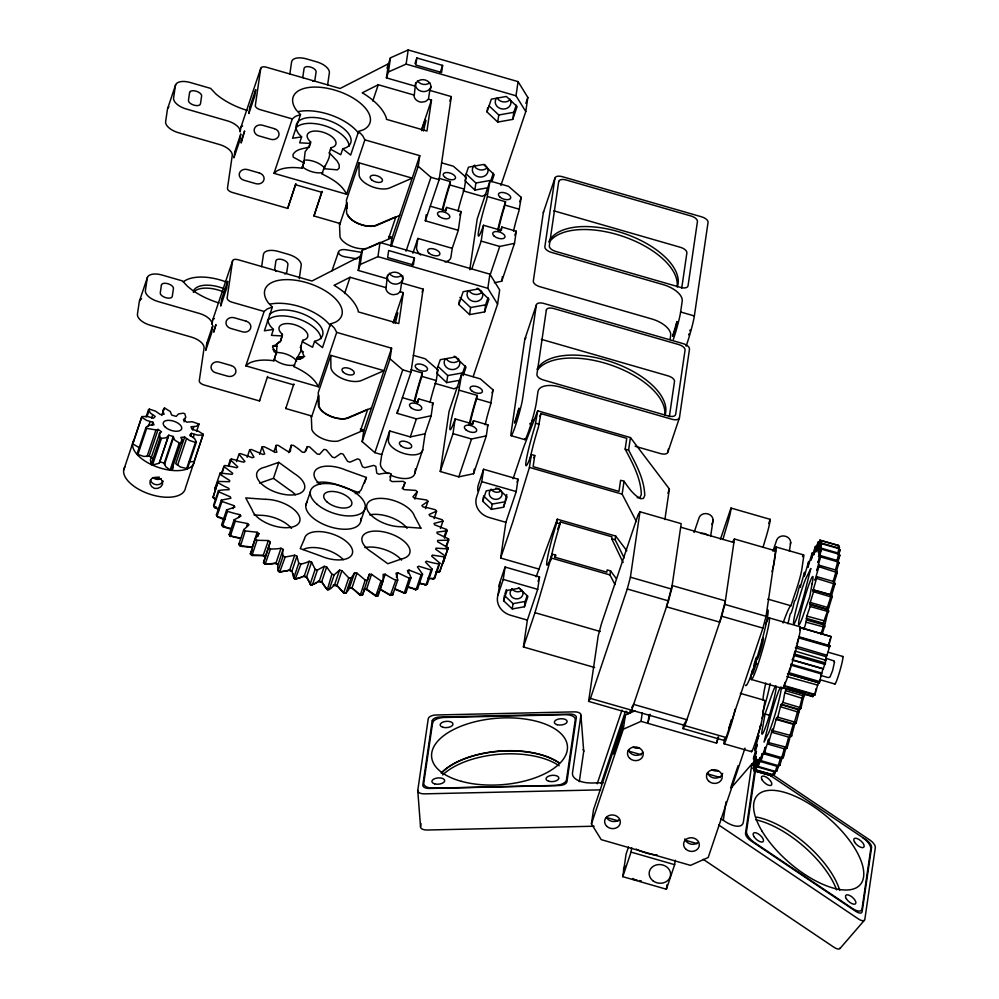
<?xml version="1.0" encoding="UTF-8"?>
<svg xmlns="http://www.w3.org/2000/svg" width="999" height="999" viewBox="0 0 999 999"><rect width="100%" height="100%" fill="white"/><g stroke="black" fill="none" stroke-linecap="round" stroke-linejoin="round"><path stroke-width="1.5" d="M791.345 734.602L791.445 736.313L789.685 737.412L772.514 732.467L772.502 729.033L768.144 744.155L785.314 749.1L787.112 747.939L788.561 742.794A50.162 3.884 -73.9 0 0 789.697 738.423M402.934 488.461L404.932 482.542L403.109 481.343L392.12 481.58L390.097 480.407L390.996 474.038L388.998 472.939L386.438 473.101A52.922 26.061 18.6 0 0 380.419 473.901L378.921 474.238L376.76 473.151L375.836 466.371L373.688 465.397L364.76 467.707L362.475 466.77L359.765 459.69L357.53 458.866L349.912 462.187L347.565 461.376L343.132 454.145L340.846 453.484L334.74 457.717L332.342 457.117L326.286 449.862L324.001 449.375L319.518 454.383L317.158 453.983L309.603 446.915L307.355 446.628L304.595 452.347L302.322 452.185L299.513 449.762A56.656 27.897 18.6 0 0 293.406 445.392L291.271 445.292L290.284 451.598L288.149 451.635L278.072 445.292L276.074 445.392L275.999 446.953A52.897 26.049 18.6 0 0 276.536 451.024L276.885 452.16L274.925 452.397L273.227 451.373A52.098 25.649 18.6 0 0 266.646 447.914L263.923 446.653L262.1 446.94L259.615 454.333M768.144 744.155L768.194 743.181A52.21 4.033 -73.9 0 1 768.518 740.084L768.681 739.023L764.198 753.945L781.368 758.89L783.191 757.704L785.926 748.051M787.112 747.939L787.15 747.24A50.724 3.921 -73.9 0 1 787.224 746.253M790.771 665.272L790.833 664.123L821.74 673.039L819.155 683.216L819.093 681.73M834.465 662.175L832.642 670.454L830.007 677.085L828.171 677.572L820.778 675.436M303.883 162.899L305.145 151.698L309.19 146.316L309.253 146.978C303.621 148.901 296.166 148.701 292.969 154.633L293.207 157.118L303.883 162.899L302.085 168.244A40.509 19.943 18.6 0 0 277.16 170.767L273.988 173.327L346.578 194.256L364.885 139.848L362.687 135.739L358.629 131.418L363.673 129.658A40.509 19.943 18.6 0 0 334.453 89.997A40.509 19.943 18.6 0 0 296.466 110.277L300.524 114.598L292.557 138.249L301.623 136.913L299.638 142.82L310.452 143.406L310.614 141.858A15.06 7.418 18.6 0 1 312.15 131.356A15.06 7.418 18.6 0 1 332.542 137.238A15.06 7.418 18.6 0 1 331.006 147.74L330.532 149.201L340.759 154.733L342.744 148.814L346.328 147.565A28.684 14.123 18.6 0 0 332.679 122.028A28.684 14.123 18.6 0 0 296.091 125.712M215.821 499.637L214.061 498.214M214.036 498.588L213.024 497.44L218.094 481.456L229.483 481.705L229.683 480.482L219.705 474.15L220.13 473.039L232.105 474.35L232.717 473.264L223.838 466.458L224.588 465.484A56.631 27.885 18.6 0 1 232.617 466.808L236.838 467.794L237.774 466.845L230.307 459.765L231.356 458.941L243.681 462.212L244.93 461.438L238.973 454.208L240.309 453.546L252.435 457.729L253.971 457.13L249.638 449.9L251.236 449.425L262.949 454.458L264.698 454.021L262.1 446.94M300.811 351.161L300.911 345.966L300.449 347.39L303.996 356.131L296.491 359.153L300.811 351.161L303.446 351.91M364.223 590.097L364.31 589.06L366.533 589.123L376.049 595.704L378.122 595.704L383.104 580.918L383.179 574.363L385.239 574.225L386.85 575.299A52.922 26.061 18.6 0 0 393.156 578.933L395.804 580.282L397.727 580.082L396.016 573.151L397.864 572.802L409.265 578.221L410.976 577.834A56.543 27.835 18.6 0 0 409.016 573.139L407.455 570.616L409.115 570.117L421.091 574.762L422.565 574.188L417.407 566.933L418.756 566.208L431.056 569.992L432.255 569.243L425.474 562.037L426.573 561.176L428.608 561.775A52.21 25.712 18.6 0 0 436.014 563.486L438.936 563.998L439.847 563.099L431.68 556.156L432.405 555.107L444.567 556.93L445.154 555.894L435.676 549.288L436.113 548.151L447.839 548.926L448.089 547.777L437.612 541.708L437.637 540.434L448.651 540.147L448.576 538.911L437.2 533.478L436.938 532.142L447.015 530.806L446.603 529.495L434.64 524.825L434.041 523.451L442.944 521.078L442.207 519.73L429.907 515.934L429.046 514.522L436.551 511.176L435.502 509.827L432.555 509.003A52.21 25.712 18.6 0 0 425.162 507.305L423.126 506.968L421.89 505.569L427.947 501.311L426.623 499.987L414.435 498.139L412.912 496.778L417.332 491.708L415.746 490.422L404.058 489.61L402.235 488.324L403.521 486.463A56.543 27.835 18.6 0 0 404.92 482.542M383.104 580.918L381.019 580.918L371.503 574.338L369.293 574.275L367.42 580.307L365.222 580.107L356.955 573.139L354.633 572.877L351.011 578.259L346.029 593.044L343.943 593.194L336.925 585.451L333.129 585.177L337.35 586.063M836.775 570.192L838.91 562.662L837.999 560.689L820.828 555.731L817.981 562.637L821.678 548.314L838.848 553.259L839.772 555.506L837.774 562.649M838.848 553.259L837.224 559.765M364.023 591.233L362.437 595.092L360.202 595.342L365.222 580.107M288.324 570.417L279.67 572.115L278.109 570.779L283.092 555.993L282.817 554.358A52.897 26.049 18.6 0 1 282.842 550.412L283.092 549.388L280.981 548.264L275.999 563.049L273.214 563.686A50.662 24.95 18.6 0 1 267.058 564.16L264.548 563.823L264.66 562.712M264.548 563.823L263.524 562.662L270.304 541.795L268.381 540.559L257.005 540.272L255.294 539.023L258.866 533.591L257.168 532.267L245.217 530.919L243.756 529.62L249.013 524.937L247.577 523.563L235.314 521.191L234.128 519.855L240.959 516.046L239.81 514.635L235.589 513.673A56.631 27.885 18.6 0 1 227.497 511.301L226.598 509.952L234.865 507.08L234.041 505.681L221.928 501.436L221.353 500.112L230.869 498.239L230.382 496.878L218.744 491.82L218.494 490.546A55.981 27.56 18.6 0 1 225.237 489.797L229.071 489.722L228.921 488.411L225.025 486.575A55.981 27.56 18.6 0 1 217.994 482.654M269.393 314.86A28.684 14.123 18.6 0 1 307.817 316.134A28.684 14.123 18.6 0 1 318.144 340.11L314.56 341.358L312.575 347.265L302.36 341.733L302.834 340.272A15.06 7.418 18.6 0 0 304.37 329.77A15.06 7.418 18.6 0 0 283.966 323.888A15.06 7.418 18.6 0 0 282.43 334.39L282.267 335.951L271.453 335.364L273.439 329.445L264.385 330.794L272.34 307.13L268.281 302.809A40.509 19.943 18.6 0 1 306.268 282.542A40.509 19.943 18.6 0 1 335.489 322.19L330.444 323.951L334.503 328.271L336.7 332.38L318.394 386.788L245.816 365.859L248.988 363.299A40.509 19.943 18.6 0 1 273.913 360.789L276.586 351.773L277.023 344.293L278.796 342.045M302.085 168.244L304.433 160.227M378.521 591.47L378.122 595.704L375.774 596.078L366.483 589.522L371.503 574.338M764.198 753.945L765.246 747.227L760.739 761.638L777.909 766.583L779.882 765.122L781.98 757.966M781.543 757.529L781.368 758.89L784.752 747.377M783.191 757.704L783.503 755.381M257.168 532.267L252.135 547.464L240.409 546.241L238.786 544.405L243.756 529.62M265.384 557.13L263.112 555.681L251.973 555.494L257.005 540.272M785.226 682.217L783.915 686.151L814.822 695.067L815.421 691.533M139.548 447.864L132.805 443.931L132.917 443.194L141.87 416.583L147.29 416.433L153.521 418.231L155.22 416.433L150.449 413.099L148.564 409.54L149.5 409.178L155.532 411.163L160.29 414.51L164.111 414.198L162.625 410.589L164.498 407.954L170.255 411.488L171.716 415.097L176.199 416.383L178.559 413.886L183.491 413.199L184.827 413.823L185.814 417.282L183.441 419.767L186.863 422.165L192.17 421.728L199.038 424.088L196.553 431.481M132.805 443.931L141.87 416.583M387.038 278.721L387.025 278.609A7.892 6.831 8.3 0 1 397.078 272.527A7.892 6.831 8.3 0 1 401.623 282.817L400.249 291.745L397.39 294.018L393.431 294.717A7.892 6.831 8.3 0 1 385.964 289.235L387.038 278.721L358.229 270.417L360.302 256.268L311.938 281.019L238.112 259.728A5.382 2.647 18.6 0 0 232.567 260.901L212.675 320.042L212.025 324.463A14.336 7.055 18.6 0 0 199.325 313.424L158.117 301.548A14.336 7.055 18.6 0 1 145.404 290.509L147.228 278.134A14.336 7.055 18.6 0 1 161.988 275.025L182.43 280.919L187.537 286.351A50.187 24.713 18.6 0 0 219.081 302.997M415.222 86.176L415.209 86.076A7.892 6.831 8.3 0 1 425.262 79.995A7.892 6.831 8.3 0 1 429.807 90.285L428.434 99.201L425.574 101.473L421.615 102.185A7.892 6.831 8.3 0 1 414.135 96.703L415.222 86.176L386.413 77.872L388.486 63.736L340.122 88.486L266.296 67.195A5.382 2.647 18.6 0 0 260.751 68.357L240.846 127.497L240.197 131.918A14.336 7.055 18.6 0 0 227.497 120.891L186.289 109.003A14.336 7.055 18.6 0 1 173.589 97.977L175.399 85.602A14.336 7.055 18.6 0 1 190.172 82.492L210.614 88.387L215.722 93.819A50.187 24.713 18.6 0 0 247.265 110.452M125.062 466.633A32.268 15.884 18.6 0 0 148.614 493.768A32.268 15.884 18.6 0 0 185.477 487.937L203.209 434.265L198.264 431.131L192.033 429.333L190.971 426.748L196.291 426.323L199.038 424.088M232.567 260.901L227.135 298.027A5.382 2.647 18.6 0 0 231.905 302.16L264.123 311.451L267.295 308.891L272.34 307.13M260.751 68.357L255.319 105.494A5.382 2.647 18.6 0 0 260.077 109.628L292.307 118.918L295.479 116.359L300.524 114.598M261.638 266.708L263.424 254.52A14.336 7.055 18.6 0 1 278.184 251.411L288.486 254.37A14.336 7.055 18.6 0 1 301.198 265.409L299.238 278.771M289.81 74.176L291.596 61.975A14.336 7.055 18.6 0 1 306.368 58.866L316.671 61.838A14.336 7.055 18.6 0 1 329.37 72.877L327.635 84.753M141.621 298.788A14.336 7.055 18.6 0 0 139.261 301.798L137.45 314.173A14.336 7.055 18.6 0 0 150.15 325.199L191.358 337.088A14.336 7.055 18.6 0 1 204.058 348.114L199.276 380.819A5.382 2.647 18.6 0 0 204.033 384.965L259.515 400.961L259.653 400.075M287.7 208.416L295.791 183.878L287.7 208.416L232.218 192.42A5.382 2.647 18.6 0 1 227.46 188.287L232.243 155.582A14.336 7.055 18.6 0 0 219.543 144.543L178.334 132.667A14.336 7.055 18.6 0 1 165.634 121.628L167.445 109.253A14.336 7.055 18.6 0 1 168.881 106.856M387.912 473.588A17.92 8.829 18.6 0 1 380.444 463.461L381.743 454.62L374.875 452.647L362.162 441.608L363.723 431.006L362.687 430.706L338.386 440.996A17.02 8.379 18.6 0 1 311.838 429.57L311.288 415.884L285.764 408.529L285.901 407.642M313.948 215.984L322.04 191.446L313.948 215.984L339.473 223.351L340.022 237.038A17.02 8.379 18.6 0 0 366.571 248.451M358.229 270.417L360.227 264.498L362.3 250.349L380.007 242.482L489.897 274.176L499.662 289.96L497.589 304.108L473.201 376.548M386.413 77.872L388.411 71.965L390.472 57.817L408.191 49.95L518.081 81.631L527.834 97.427L525.774 111.563L500.886 185.489M360.227 264.498L377.947 256.631L380.007 242.482M388.411 71.965L406.118 64.098L408.191 49.95M416.858 57.979L415.821 65.047L441.583 72.477L442.619 65.397L416.858 57.979L414.972 63.611M390.796 246.041L391.908 238.461L419.767 155.669L364.885 139.848M362.162 441.608L390.035 358.816L391.583 348.201L336.7 332.38M391.346 246.116L418.219 166.271L419.767 155.669M400.249 291.745L403.296 292.62L398.776 323.564L358.304 311.888L358.166 310.602A58.067 28.596 18.6 0 0 334.802 285.726L334.066 285.352L350.075 277.272L385.739 287.562M428.434 99.201L431.481 100.087L426.948 131.019L386.488 119.356L386.351 118.057A58.067 28.596 18.6 0 0 362.974 93.194L362.25 92.82L378.259 84.74L413.923 95.017M414.435 257.942L413.399 265.01L387.649 257.58L388.673 250.512L414.435 257.942L412.063 264.972M425.075 433.791L410.302 436.913L389.697 430.969L388.399 439.81A17.92 8.829 18.6 0 0 404.283 453.596A17.92 8.829 18.6 0 0 422.752 449.712L425.075 433.791L431.143 415.771L433.004 403.009L418.593 398.838A22.765 1.761 -73.9 0 1 417.008 403.321M444.98 261.975A17.92 8.829 18.6 0 0 450.924 257.168L452.222 248.326L417.882 238.436L416.583 247.265A17.92 8.829 18.6 0 0 420.704 254.97M431.143 415.771L416.371 418.881L397.14 413.336L397.577 410.339M452.222 248.326L458.291 230.294L425.324 220.791L426.223 214.648M397.14 413.336L410.976 372.227L423.139 289.123L401.548 282.904M425.324 220.791L439.16 179.683L451.323 96.591L429.732 90.36M418.593 398.838L418.094 402.21L402.41 397.689M414.772 401.798A22.765 1.761 -73.9 0 1 421.878 376.398L422.365 373.039L410.951 369.742M458.291 230.294L461.026 211.576L446.603 207.417L446.116 210.777L430.432 206.244M442.794 210.364A22.765 1.761 -73.9 0 1 449.9 184.952L450.387 181.593L438.973 178.309M391.92 475.674A17.92 8.829 18.6 0 0 414.785 473.364L415.447 468.831M430.007 402.422A22.765 1.761 -73.9 0 1 436.301 380.557L437.874 369.792L425.174 358.766L413.336 355.357M458.029 210.989A22.765 1.761 -73.9 0 1 464.323 189.123L466.058 177.248L453.359 166.221L441.521 162.812M460.202 380.207L446.678 382.617L447.714 375.549L438.062 366.446M488.386 187.662L474.862 190.085L475.886 183.017L466.246 173.913M458.841 304.495L463.149 291.696L478.184 288.998L488.911 299.113L484.59 311.925L469.567 314.61L458.841 304.495L459.465 300.249M487.025 111.963L491.333 99.151L506.368 96.466L517.082 106.581L512.774 119.38L497.739 122.078L487.025 111.963L487.637 107.717M472.04 424.587A22.765 1.761 -73.9 0 0 472.989 422.177L473.501 420.704L487.924 424.862L486.313 435.876L473.576 473.726L458.803 476.848L440.259 471.503L449.063 411.388L461.8 373.539L480.344 378.883L493.044 389.91L490.584 404.657A22.765 1.761 -73.9 0 0 485.177 424.812M469.792 269.718L477.235 218.843L489.985 180.994L508.528 186.338L521.228 197.377L518.918 211.014A22.765 1.761 -73.9 0 0 513.511 231.169M469.567 314.61L470.604 307.542L459.877 297.427M497.739 122.078L498.776 114.997L489.135 105.894M440.259 471.503L452.997 433.641L455.157 418.918L473.014 424.063L473.501 420.704M455.157 418.918L454.158 421.728A29.57 2.285 -73.9 0 1 450.137 425.724A29.57 2.285 -73.9 0 1 458.291 393.556L461.8 373.539M471.878 268.768L481.181 241.109L483.504 225.275L501.361 230.419L501.848 227.06L516.271 231.231L514.497 243.344L501.76 281.194L494.368 282.754M483.504 225.275L482.505 228.084A29.57 2.285 -73.9 0 1 478.484 232.08A29.57 2.285 -73.9 0 1 486.625 199.912L489.985 180.994M497.589 304.108L487.837 288.311L489.897 274.176M525.774 111.563L516.008 95.779L518.081 81.631M484.59 311.925L485.626 304.845L488.024 297.739M512.774 119.38L513.811 112.313L516.208 105.195M594.093 826.223L427.147 830.019A7.168 3.509 -4.4 0 1 420.529 826.635L417.757 790.484L428.259 718.693A7.168 3.509 -4.4 0 1 435.914 714.997L574.325 711.862A7.168 3.509 -4.4 0 1 580.943 715.234L583.716 751.398L579.283 781.73M470.054 424.213A22.765 1.761 -73.9 0 1 476.161 400.499L477.21 395.404L459.353 390.259M498.401 230.569A22.765 1.761 -73.9 0 1 504.495 206.855L505.544 201.761L487.687 196.616M420.529 826.635L420.979 823.588M473.576 473.726L474.25 469.13M501.76 281.194L502.435 276.598M505.881 522.327L489.285 517.544A18.644 16.159 8.3 0 1 476.598 497.015L481.78 481.643L483.591 469.268L518.031 479.195L516.221 491.57L505.881 522.327L500.649 558.041L539.273 569.18M482.729 501.211L486.213 490.871L498.364 488.698L507.03 496.865L503.546 507.217L491.396 509.39L482.729 501.211L483.304 497.24M491.396 509.39L492.17 504.083L483.504 495.916M536.338 304.982L524.8 339.285L511.101 432.854A20.792 1.611 -73.9 0 0 515.372 425.961A20.792 1.611 -73.9 0 0 522.639 398.551L536.338 304.982A7.168 3.534 18.6 0 1 543.718 303.421L683.141 343.631A7.168 3.534 18.6 0 1 689.497 349.138L679.457 417.744L667.919 452.048A7.168 3.534 18.6 0 1 660.526 453.596L635.152 446.278M686.101 346.178A20.792 1.611 -73.9 0 0 694.355 315.946L708.054 222.377A7.168 3.534 18.6 0 0 701.698 216.858L562.275 176.661A7.168 3.534 18.6 0 0 554.895 178.222L543.344 212.512L533.304 281.119A7.168 3.534 18.6 0 0 539.66 286.638L651.61 318.906A21.503 10.589 18.6 0 1 670.666 335.464L670.067 339.523M503.546 507.217L506.805 494.517M554.895 178.222L544.855 246.815A7.168 3.534 18.6 0 0 551.198 252.335L663.149 284.615A21.503 10.589 18.6 0 1 682.205 301.161L680.619 311.988A20.792 1.611 -73.9 0 1 673.351 339.385M527.36 620.104L510.764 615.322A18.644 16.159 8.3 0 1 498.076 594.792L499.9 582.417L505.069 567.032L539.51 576.972L537.699 589.348L527.36 620.104L523.426 646.977L594.63 667.507M498.076 594.792L503.259 579.42L505.069 567.032M503.608 600.761L507.092 590.409L519.243 588.236L527.909 596.415L524.425 606.768L512.275 608.94L503.608 600.761L504.383 595.454L513.049 603.633L525.199 601.46L527.197 595.541M500.649 558.041L512.787 521.965L529.433 467.407L531.318 454.52L534.752 455.519L533.129 466.633L618.98 491.383L620.604 480.269L624.038 481.256C628.621 487.824 633.354 494.955 640.659 498.713L643.406 498.426L644.755 495.516C644.343 479.195 636.038 464.235 628.596 450.099L630.431 437.562L537.712 410.839L523.763 447.003L513.074 478.746M531.318 454.52L530.469 456.943A32.268 2.498 -73.9 0 1 526.073 461.301A32.268 2.498 -73.9 0 1 534.964 426.211L537.712 410.839M512.275 608.94L513.049 603.633M529.682 461.201A32.268 2.498 -73.9 0 1 538.399 427.197L540.896 413.598L626.748 438.349L625.162 449.113C632.604 463.249 640.908 478.196 641.321 494.53L639.972 497.44L637.225 497.727M524.425 606.768L525.199 601.46M523.426 646.977L534.964 612.674L552.197 554.07L555.631 555.057L555.307 557.342L606.818 572.19L607.142 569.905L610.576 570.904L616.47 578.858M552.197 554.07L551.348 556.493A32.268 2.498 -73.9 0 1 546.965 560.851A32.268 2.498 -73.9 0 1 555.844 525.749L557.305 519.218L615.684 536.051L626.81 550.749M550.561 560.751A32.268 2.498 -73.9 0 1 559.278 526.748L560.476 521.977L611.987 536.825L611.713 538.761L623.089 562.524M580.943 715.234L572.502 772.876A21.503 10.527 -4.4 0 0 592.357 782.991L603.284 782.741M588.611 701.385L598.189 635.963L601.323 624.15L638.136 514.747L639.984 511.775L681.193 523.651L671.615 589.073L668.481 600.886L631.668 710.289L629.82 713.261L588.611 701.385L590.459 698.413L627.272 588.998L630.406 577.185L639.984 511.775M614.959 584.527L609.989 574.949L610.576 570.904M624.138 557.867L615.147 539.747L615.684 536.051M636.363 521.515L622.152 494.143L624.038 481.256M745.029 748.101L708.204 857.504L690.496 865.371L601.211 839.635L591.445 823.838L593.518 809.702L625.362 715.072L634.902 710.838M681.73 288.112L686.887 252.872A7.168 3.534 18.6 0 0 680.544 247.352L555.544 211.313A7.168 3.534 18.6 0 0 553.746 210.926M591.445 823.838L623.301 729.22L625.362 715.072M669.355 416.658L674.512 381.418A7.168 3.534 18.6 0 0 668.169 375.899L543.169 339.86A7.168 3.534 18.6 0 0 541.371 339.473M629.82 713.261L630.169 710.913M667.919 452.048L668.356 448.988M664.884 519.58L669.367 488.986L630.431 437.562M623.301 729.22L641.008 721.353L642.257 712.861M675.312 860.201L674.65 864.684L666.395 889.235L622.777 876.66L626.061 854.207L628.496 846.99M649.125 714.847L647.876 723.326L650.074 714.26M732.579 541.97L734.415 538.998L775.624 550.886L766.058 616.296L762.924 628.109L726.098 737.524L724.263 740.496L683.054 728.608L683.566 725.074L686.875 719.73L633.653 704.382L631.668 707.592M666.395 889.235L667.045 884.739M683.054 728.608L684.889 725.636L721.715 616.233L724.849 604.42L734.415 538.998M724.5 738.848L724.063 741.82A14.336 1.111 -73.9 0 0 727.01 737.062L729.994 728.196A14.336 1.111 -73.9 0 0 735.014 709.29M723.326 820.104L725.986 801.897M756.842 657.479L755.744 665.047L752.746 673.925L754.307 663.311L757.105 664.123M754.72 770.479L745.516 833.303A7.168 3.122 40.8 0 0 750.773 840.721L855.856 911.4A7.168 3.122 40.8 0 0 862.137 911.75L871.565 847.389A7.168 3.122 40.8 0 0 866.308 839.972L767.332 773.526M755.319 771.265L746.515 831.38A10.752 4.695 40.8 0 0 754.407 842.507L852.547 908.528A10.752 4.695 40.8 0 0 861.987 909.053L870.778 848.938A10.752 4.695 40.8 0 0 862.899 837.811M792.844 659.203L794.967 651.036L825.936 660.289L823.263 668.98L792.319 660.064M834.465 581.73L837.324 572.19L836.425 570.229L819.255 565.272L816.795 570.604L820.828 555.731M622.777 876.66L631.043 852.11L631.693 847.689M710.664 535.939L713.086 520.142M789.372 551.136L790.696 542.519M760.739 761.638L762.299 753.471L760.626 758.528A56.543 4.371 -73.9 0 1 758.204 766.458L757.841 767.057L775.012 772.015L776.972 770.679L778.396 766.058M779.744 765.409L780.256 762.499M783.716 754.058L783.928 752.784M273.913 360.789L276.586 351.773L272.914 349.55M276.411 353.359L272.502 347.053L280.369 341.596L282.43 334.39M765.059 713.985L762.736 726.872A25.087 1.936 -73.9 0 0 765.996 725.861A25.087 1.936 -73.9 0 0 775.773 690.534A25.087 1.936 -73.9 0 0 770.803 697.702L765.059 713.985L769.342 715.209M831.068 597.902A51.449 3.984 -73.9 0 0 830.631 598.626L835.077 583.591L834.177 581.68L817.007 576.735L814.984 580.344L819.255 565.272M787.949 623.776L790.209 614.048A55.981 4.333 -73.9 0 1 791.183 612.999L792.944 607.592A55.981 4.333 -73.9 0 1 794.517 600.811C796.615 601.198 800.374 578.409 800.274 587.312L804.52 572.215A56.631 4.383 -73.9 0 1 804.457 574.687L804.27 576.46L808.691 561.45L807.916 567.332L811.925 553.746L812.412 552.684L811.113 560.089L815.184 546.865L815.584 546.116L813.798 554.92L818.169 541.858L817.706 544.068A52.098 4.033 -73.9 0 1 816.345 550.062L815.921 551.848L816.82 549.6A52.897 4.096 -73.9 0 1 819.018 542.744L820.104 540.034L817.444 550.986L821.328 540.659A56.656 4.383 -73.9 0 1 819.43 548.189L818.431 552.684L821.815 543.181L838.985 548.126L839.959 550.224L838.735 554.832M785.526 690.659L802.697 695.616L804.27 693.668L787.1 688.723C782.841 692.544 785.077 702.247 781.018 704.595L798.663 709.852L800.923 708.503L803.109 698.626L805.194 693.968M757.841 767.057L759.877 757.629L755.581 770.104L772.751 775.062L774.687 773.9L775.311 771.952M776.86 770.866L777.572 767.457M780.569 760.901L780.868 759.39M822.264 633.641C825.137 626.086 825.948 618.169 828.446 610.789A50.3 3.896 -73.9 0 0 827.684 611.276L832.204 596.64L831.293 594.817L813.823 590.047A52.922 4.096 -73.9 0 0 812.886 591.208L817.007 576.735M796.952 643.706L799.013 636.788L829.919 645.691L825.249 660.851L825.773 659.952M781.018 704.595L777.197 719.143L794.367 724.088L796.078 723.076L799.912 708.466L800.923 708.503M755.581 770.104L756.106 767.769A52.922 4.096 -73.9 0 1 757.579 761.463L758.041 759.602L754.008 770.704L756.693 759.19L753.134 768.855L756.231 756.38L752.971 765.296L752.996 764.572L756.468 751.36L753.458 759.003L753.583 757.966L757.317 744.417L754.682 750.499L754.894 749.175L758.828 735.514L757.991 737.362A56.656 4.383 -73.9 0 1 756.593 739.972L760.951 724.899L759.889 726.748M825.361 609.003L809.627 604.457L814.123 589.872M814.822 695.067L818.343 682.717L787.437 673.801M790.371 667.32L788.099 674.063M283.092 549.388L277.872 565.197A52.897 26.049 18.6 0 0 277.847 569.143L278.109 570.779L280.182 571.815L286.676 570.816M777.197 719.143L776.648 717.469L772.514 732.467M795.192 722.377L791.445 736.313M423.439 130.994L425.974 120.467L425.012 120.28L421.528 130.632M395.267 323.526L397.789 312.999L396.828 312.812L393.344 323.164M641.008 721.353L716.558 743.131L718.019 737.087M786.812 676.548L817.794 685.127M815.746 690.034L816.096 688.661M803.483 629.382C806.643 624.038 805.868 618.356 807.891 613.011A56.543 4.371 -73.9 0 0 810.164 606.48L810.676 604.407L809.627 604.457M838.948 549.238L839.422 547.302L838.373 545.379L819.879 540.134M799.799 629.845L800.311 627.409L831.243 636.65L828.745 645.841L799.312 637.362M781.992 687.724L812.899 696.64L813.411 694.205M730.843 721.353L731.218 719.892M689.809 330.931L690.047 329.995M788.573 737.562L785.314 749.1M821.815 543.181L818.543 556.58L821.678 548.314M837.562 554.158L838.985 548.126M780.719 757.567L777.909 766.583M835.464 569.967L837.999 560.689L837.374 562.087M729.944 724.475L730.419 722.914M688.698 334.852L688.998 333.866M821.74 673.039L823.076 668.656L792.17 659.74M833.079 581.768L836.425 570.229L835.901 571.241M324.825 166.109L323.976 168.694L337.375 169.855L339.235 167.982L339.123 164.673L337.187 161.064L329.333 152.772C331.268 158.092 322.989 167.22 322.178 174.038C331.631 178.671 341.883 184.34 346.578 194.256M828.708 643.456L829.045 642.369M505.544 201.761L504.483 205.057A29.57 2.285 -73.9 0 0 497.777 229.795M477.21 395.404L476.148 398.701A29.57 2.285 -73.9 0 0 469.118 424.9M773.9 772.09L772.751 775.062M322.178 174.038L322.652 172.577A15.06 7.418 18.6 0 1 302.26 166.696M318.394 386.788C313.698 376.873 303.459 371.203 293.993 366.583L294.468 365.122A15.06 7.418 18.6 0 1 274.076 359.24M798.189 709.54L794.005 723.713M831.355 595.329L830.157 594.792L834.177 581.68L833.765 582.292M762.811 711.775C765.921 702.072 768.156 693.543 770.192 683.491M167.695 108.367L175.662 84.715M139.51 300.899L147.477 277.247M123.664 470.104L132.617 443.494M146.079 416.933L148.564 409.54M147.015 416.571L149.5 409.178M141.758 417.32L146.703 420.454L152.934 422.252L153.996 424.837L148.676 425.262L145.929 427.497L136.975 454.108L143.844 456.468L149.151 456.031L152.572 458.429M137.737 454.957L146.691 428.346L145.929 427.497M148.526 426.161L150.025 421.728M151.661 418.007L152.66 415.047M151.935 425.212L152.934 422.252M147.015 456.568L155.969 429.957L158.104 429.42L161.526 431.818L159.39 433.354L160.14 437.762L151.174 464.373L152.522 465.01L159.266 463.211L168.769 435.202L173.252 436.488L174.713 440.097L180.469 443.631L182.342 440.996L180.856 437.387L184.678 437.075L189.435 440.422L195.467 442.407L196.403 442.045L194.518 438.486L189.748 435.152L191.446 433.354L197.677 435.152L203.097 435.015M161.863 415.434L164.498 407.954M149.151 456.031L158.104 429.42M159.902 432.717L150.424 459.965L151.174 464.373M152.522 465.01L161.476 438.386L166.408 437.699L168.769 435.202M159.266 463.211L168.219 436.6M173.264 465.946L172.827 468.868L171.516 470.242L170.105 470.067L165.759 466.708L164.298 463.099L173.252 436.488M164.41 464.697L173.364 438.074M184.066 421.828L185.065 418.881M170.105 470.067L179.058 443.456M171.516 470.242L182.105 439.11M184.678 437.075L175.724 463.686L180.482 467.033L187.45 468.668L196.403 442.045M273.988 173.327L292.307 118.918M177.535 465.372L186.488 438.761M190.447 436.313L191.446 433.354M192.732 429.845L193.719 426.885M193.269 437.437L194.268 434.478M186.513 469.018L195.467 442.407M203.209 434.265L194.143 461.625L188.724 461.775M309.028 146.553L310.614 141.858M309.253 146.978L310.452 143.406M245.816 365.859L264.123 311.451M220.13 473.039L214.735 488.923L215.16 487.824M218.094 481.456L213.024 497.44A55.981 27.56 18.6 0 0 215.497 498.913M221.353 473.851L223.838 466.458M329.333 152.772L331.006 147.74M221.603 474.35L224.088 466.958M218.494 490.546L213.524 505.332L214.66 507.617L219.043 509.69M218.744 491.82L213.774 506.605L218.968 509.078M228.321 465.684L230.307 459.765M228.871 466.333L231.356 458.941M224.675 519.692L217.695 517.095L216.383 514.897L221.353 500.112M221.928 501.436L216.958 516.221L224.862 519.18M236.488 461.6L238.973 454.208M259.515 400.961L267.607 376.423M280.369 341.596L282.267 335.951M230.232 528.908L223.089 526.835L221.628 524.737L226.598 509.952M227.497 511.301L222.515 526.086A56.631 27.885 18.6 0 0 230.619 528.459M247.153 457.292L249.638 449.9M358.629 131.418L350.661 155.07L342.744 148.814M233.042 508.628L234.041 505.681M372.777 100.999L378.259 84.74M234.128 519.855L229.146 534.64L230.332 536.188L231.343 535.439M386.988 68.169L390.472 57.817M239.997 538.486L230.332 535.976L235.314 521.191M238.811 517.594L239.81 514.635M358.978 162.8L359.091 174.625A17.92 8.829 18.6 0 0 370.754 186.164A17.92 8.829 18.6 0 0 389.885 187.874L412.2 178.147L358.978 162.8L346.441 200.05L346.553 211.888A17.92 8.829 18.6 0 0 358.216 223.426A17.92 8.829 18.6 0 0 377.347 225.125L399.662 215.397M339.473 223.351L339.697 224.613L347.065 202.722L347.153 208.404M293.993 366.583L296.978 357.654L302.872 357.792M300.449 347.39L302.834 340.272M285.764 408.529L293.856 383.991L293.731 384.865L267.482 377.297M245.217 530.919L240.409 546.241M246.578 526.523L247.577 523.563M274.088 451.311L276.074 445.392M259.603 483.141L273.439 478.321L278.808 462.35L294.28 473.563A25.087 12.363 18.6 0 1 299.35 493.593A25.087 12.363 18.6 0 1 263.848 485.851A25.087 12.363 18.6 0 1 264.972 467.17L278.808 462.35M255.294 539.023L250.324 553.808L251.973 555.494M257.867 536.538L258.866 533.591M330.444 323.951L322.49 347.615L314.56 341.358M288.773 452.684L291.271 445.292M344.593 293.531L350.075 277.272M359.315 259.228L362.3 250.349M268.381 540.559L263.112 555.681M330.794 355.332L330.906 367.157A17.92 8.829 18.6 0 0 342.57 378.708A17.92 8.829 18.6 0 0 361.7 380.407L384.028 370.679L330.794 355.332L318.256 392.595L318.369 404.42A17.92 8.829 18.6 0 0 330.032 415.959A17.92 8.829 18.6 0 0 349.163 417.669L371.478 407.942M311.288 415.884L311.513 417.145L318.881 395.267L319.031 405.194M278.109 564.173L274.413 563.299A52.098 25.649 18.6 0 1 268.094 563.786L265.434 563.811L263.524 562.662L270.304 541.795M280.981 548.264L279.395 548.513A52.098 25.649 18.6 0 1 273.064 549L270.417 549.025L265.147 564.185M305.869 451.061L307.355 446.628M440.247 72.44L442.619 65.397M421.528 129.658L431.481 100.087M368.931 247.727L390.871 238.174L391.171 237.275L388.524 236.513M301.586 577.097L295.217 579.145L293.768 577.971L298.751 563.186L296.94 556.206L294.693 555.219L285.165 557.03L279.67 572.115M305.844 505.119L310.327 491.808M294.693 555.219L289.71 570.004L288.948 570.242L291.596 571.403M449.825 101.024L451.323 96.591M351.011 578.259L348.738 577.859L341.908 570.666L339.523 570.154L334.215 574.812L331.93 574.238L326.673 566.957L324.275 566.308L319.305 581.093L314.298 584.078L310.751 584.865L306.593 576.885L304.258 576.061L301.686 577.21A56.656 27.897 18.6 0 1 295.966 578.871L293.768 577.971L291.97 570.991L296.94 556.206M406.031 251.236L430.919 177.31L418.219 166.271M324.275 566.308L317.407 570.054L315.147 569.318L311.576 562.1L309.228 561.276L306.656 562.425A56.656 27.897 18.6 0 1 300.936 564.085L295.217 579.145M309.228 561.276L304.258 576.061L303.259 576.286L307.392 577.747M412.899 253.209L417.882 238.436M311.576 562.1L306.593 576.885L310.751 584.865M393.344 322.19L403.296 292.62M315.147 569.318L310.165 584.103L312.437 584.84L317.407 570.054M362.687 430.706L362.987 429.82L360.339 429.058M363.723 431.006L391.583 348.201M326.673 566.957L321.69 581.743L326.261 588.423M422.14 292.083L423.139 289.123M465.097 177.123L468.444 167.17L483.479 164.473L494.193 174.588L491.808 181.706M339.523 570.154L334.54 584.939L330.744 588.623L327.335 589.672L331.93 574.238M465.084 180.132L466.058 177.248M364.435 483.279L366.396 477.472L346.079 470.167A25.087 12.363 18.6 0 0 318.194 468.144A25.087 12.363 18.6 0 0 319.83 484.178M374.875 452.647L402.734 369.842L390.035 358.816M334.215 574.812L329.245 589.597L326.948 589.023M341.908 570.666L336.925 585.451L343.943 593.194M381.743 454.62L389.697 430.969M360.789 520.966L365.272 507.654M348.738 577.859L343.756 592.644L346.029 593.044L348.751 589.635L354.633 572.877M356.955 573.139L351.985 587.924L360.202 595.342M389.997 476.998L390.996 474.038M493.319 173.214L490.921 180.32L475.886 183.017M410.302 436.913L416.371 418.881M525.849 103.334L527.834 97.427M436.913 369.667L440.259 359.702L455.294 357.018L466.021 367.132L463.149 375.661M436.9 372.677L437.874 369.792M369.293 574.275L362.437 595.092L360.239 594.892L351.985 587.924L349.662 587.662M414.785 473.364L422.752 449.712M381.019 580.918L375.774 596.078M397.727 580.082L392.744 594.867L390.334 595.379L379.97 589.323L385.239 574.225M489.922 275.574L499.725 246.453L514.497 243.344M414.847 499.1L417.332 491.708M519.755 201.748L521.228 197.377M465.134 365.746L462.737 372.864L447.714 375.549M396.378 577.247L397.864 572.802M395.804 580.282L390.334 595.379M425.462 508.703L427.947 501.311M408.129 573.076L409.115 570.117M409.265 578.221L404.283 593.006L394.917 589.273M403.559 593.281L405.994 592.619L410.976 577.834M434.066 518.568L436.551 511.176M421.091 574.762L416.121 589.547L408.166 587.25M408.179 586.675L416.121 589.547L417.594 588.973L422.565 574.188M440.459 528.471L442.944 521.078M458.803 476.848L471.54 438.998L486.313 435.876M431.056 569.992L426.086 584.777L420.167 583.728M420.429 583.254L426.086 584.777L427.285 584.028L432.255 569.243M492.057 392.819L493.044 389.91M444.118 536.888L446.603 529.495M444.53 538.199L447.015 530.806M438.936 563.998L433.966 578.783L430.507 578.683A50.724 24.975 18.6 0 1 427.872 578.134M431.044 578.271L433.966 578.783L434.865 577.884L439.847 563.099M446.078 546.303L448.576 538.911M446.166 547.539L448.651 540.147M444.567 556.93L439.597 571.715L436.026 571.828M436.763 571.44L439.597 571.715L440.184 570.679L445.154 555.894M448.089 547.777L442.857 563.711L447.839 548.926M483.591 469.268L478.409 484.64A18.644 16.159 8.3 0 0 477.797 490.921M517.045 482.13L518.031 479.195M504.882 593.98L506.368 589.547M536.138 576.823L557.305 519.218M538.036 581.368L539.51 576.972M667.906 493.306L669.367 488.986M597.19 783.778L621.99 710.077M601.136 783.653L625.436 711.425M716.558 743.131L718.556 737.212M754.807 661.837L756.293 657.404M783.079 622.964A50.187 3.884 -73.9 0 1 789.834 606.83L790.921 605.756L796.84 588.161A14.336 1.111 -73.9 0 0 801.847 569.255L803.658 556.88A14.336 1.111 -73.9 0 0 802.572 556.668M730.631 787.886L738.099 765.709M694.08 532.504L699.063 517.757A7.168 6.156 8.6 0 1 707.916 513.886A7.168 6.156 8.6 0 1 712.799 521.715L711.862 524.487M763.111 547.102A31.918 2.473 -73.9 0 1 765.808 537.937A15.834 1.224 -73.9 0 0 769.043 526.098L769.417 524.45A15.834 1.224 -73.9 0 0 770.142 519.343L730.993 508.054L720.953 537.712A6.456 5.544 8.6 0 1 720.291 539.023M768.706 523.576L770.142 519.343M772.939 551.186L776.673 540.134A7.168 6.156 8.6 0 1 785.526 536.263A7.168 6.156 8.6 0 1 790.409 544.093M529.845 424.1L530.132 423.264M331.968 270.879L338.461 252.11A7.168 3.571 10 0 1 346.054 249.762L362.1 252.472M838.785 548.938L839.385 547.227M793.818 722.427L789.597 736.862M501.848 227.06L501.323 228.534A22.765 1.761 -73.9 0 1 500.387 230.944M516.271 231.231L515.746 232.692A22.765 1.761 -73.9 0 1 514.81 235.102M487.412 426.336L487.924 424.862M533.903 457.942L534.752 455.519M554.782 557.479L555.631 555.057M729.482 725.923L728.671 728.096M829.607 640.684L830.344 638.586M838.685 553.533L839.947 550.049M812.899 696.64L813.773 694.38M539.772 416.483L540.896 413.598M557.692 529.208L560.476 521.977M838.623 558.204L839.797 555.232M820.654 634.34L823.326 627.172L823.526 623.301L806.205 618.281M836.812 567.719L837.324 566.421M796.103 646.128L826.922 655.269M251.436 555.094L251.848 554.095M837.874 565.059L838.91 562.662M366.396 477.472L362.137 487.262A25.087 12.363 18.6 0 1 355.357 493.593M835.514 576.048L837.324 572.19M828.733 647.539L829.919 645.691M833.578 586.176L834.365 584.702M360.889 595.404L361.401 594.43M438.074 572.027L440.184 570.679M775.012 772.015L775.374 771.415A56.543 4.371 -73.9 0 0 777.06 765.921M252.31 550.099L250.324 553.808L252.035 555.057L263.399 555.344L265.334 556.58M239.772 543.169L238.786 544.405L240.247 545.704L252.185 547.052M731.73 787.299L752.122 763.711M840.022 948.476L864.497 920.166M230.544 533.603L229.146 534.64L230.707 536.613M316.783 582.33L311.463 585.089M328.059 589.847L329.146 589.148M424.925 585.027L427.285 584.028M832.204 596.64L831.992 596.765A51.449 3.984 -73.9 0 0 831.68 597.065M754.183 770.778L771.353 775.724L773.064 774.725L771.178 775.661L754.008 770.704M804.37 694.667L802.697 695.616L799.262 709.402L782.092 704.457M774.687 773.9L773.026 774.787L755.856 769.829M221.628 524.737L222.802 526.411L224.063 525.811M776.972 770.679L775.374 771.415L758.204 766.458M432.892 578.771L434.865 577.884M486.263 194.505L482.18 196.316L463.099 190.809M458.091 387.038L453.996 388.848L434.915 383.354M391.171 237.275L388.623 238.386L395.891 216.808L374.138 225.986A17.02 8.379 18.6 0 1 347.577 214.56M362.987 429.82L360.439 430.931L367.707 409.34L345.954 418.519A17.02 8.379 18.6 0 1 319.405 407.105M415.172 589.797L417.594 588.973M779.882 765.122L778.346 765.671L761.176 760.714M286.963 570.829L289.71 570.004L291.97 570.991M783.353 757.317L781.88 757.679L764.71 752.734M405.994 592.619L404.283 593.006L394.667 588.573M498.776 114.997L513.811 112.313M470.604 307.542L485.626 304.845M492.17 504.083L504.32 501.91M216.284 506.955L214.66 507.617M155.969 429.957L146.691 428.346M159.44 477.16L156.056 477.285M787.299 747.477L768.718 742.669M304.72 356.606L297.202 357.292L302.997 357.592M600.686 789.859L424.375 793.855A7.168 3.509 -4.4 0 1 417.757 790.484M363.873 589.447L366.483 589.522M824.674 627.222L806.156 622.215M296.616 358.791L299.575 358.916M300.637 358.941L297.527 358.791L300.637 359.066M825.261 621.103L806.755 616.083M791.645 735.776L773.139 730.744M254.008 514.872L260.077 515.309A25.087 12.363 18.6 0 1 291.533 528.384M272.602 345.854L276.823 346.291L273.851 345.442M348.077 587.949L352.16 588.411M240.647 538.086L230.332 535.976M357.018 258.853L345.017 256.83A7.168 3.571 10 0 1 338.461 252.11M828.608 611.713L810.164 606.48M794.417 724.625L775.973 719.38M796.29 722.477L777.846 717.22M828.533 607.679L810.114 602.422M322.302 582.467L318.094 581.318L321.69 581.743L324.038 585.464M406.118 64.098L516.008 95.779M430.919 177.31L439.16 179.683M449.9 184.952L464.323 189.123M505.057 205.12L519.48 209.291M295.667 184.765L321.915 192.332M481.181 241.109L499.725 246.453M680.619 311.988L694.355 315.946M390.871 238.174L391.908 238.461M377.947 256.631L487.837 288.311M402.734 369.842L410.976 372.227M421.878 376.398L436.301 380.557M476.71 398.763L491.133 402.922M535.876 423.364L539.31 424.363M625.162 449.113L628.596 450.099M511.126 435.676L524.862 439.647M452.997 433.641L471.54 438.998M821.328 540.659L838.498 545.616L839.422 547.302M821.84 543.743L839.01 548.688L839.959 550.224M821.603 549.188L838.773 554.145L839.772 555.506M529.433 467.407L622.152 494.143M820.654 556.905L837.824 561.863L838.86 563.036M776.173 547.015L803.646 554.932M818.993 566.72L837.249 572.639M680.669 527.185L733.903 542.532M481.78 481.643L516.221 491.57M816.645 578.433L834.964 584.128M812.986 589.835L830.157 594.792M813.686 591.77L832.067 597.24M556.768 522.914L560.202 523.901M611.713 538.761L615.147 539.747M810.676 604.407L827.846 609.353L828.77 611.063M767.781 599.088L790.921 605.756M806.73 620.029L823.9 624.974L824.849 626.535M630.406 577.185L671.615 589.073M724.849 604.42L766.058 616.296M768.855 617.769L799.762 626.685A32.268 2.498 -73.9 0 1 793.144 659.665A32.268 2.498 -73.9 0 1 781.917 687.799M800.336 627.734L831.243 636.65M551.61 558.116L609.989 574.949M798.775 637.874L829.682 646.79M627.272 588.998L668.481 600.886M721.715 616.233L762.924 628.109M828.159 652.235L842.869 656.468M159.815 461.813L164.298 463.099M795.379 647.814L826.285 656.718M825.736 658.216L833.978 660.913M794.704 654.095L825.611 663.011M794.305 655.544L825.211 664.46M503.259 579.42L537.699 589.348M790.783 665.097L821.69 674.013M820.216 679.782L834.939 684.028M789.048 672.739L819.954 681.643M788.636 673.988L819.542 682.891M534.964 612.674L600.237 631.493M784.203 685.576L815.109 694.492M783.441 687.824L812.874 696.315M751.635 679.545L782.542 688.448M784.814 692.894L803.109 698.626M782.766 702.359L801.148 707.854M740.359 693.368L764.934 700.449L762.487 717.207A14.336 1.111 -73.9 0 1 757.467 736.113L754.482 744.979A14.336 1.111 -73.9 0 1 751.435 750.561M780.319 706.718L798.676 712.212M590.459 698.413L683.566 725.074M684.889 725.636L726.098 737.524M724.075 743.768L751.548 751.698M628.146 750.961L641.383 754.782M707.304 773.788L720.204 777.509M606.356 817.457L618.256 820.878M685.339 840.221L697.24 843.656M631.043 852.11L674.65 864.684M359.565 492.919L340.709 486.138A25.087 12.363 18.6 0 0 317.02 482.642M298.751 563.186L300.936 564.085M160.14 437.762L161.476 438.386M283.092 555.993L285.165 557.03M275.474 563.336L277.947 564.647M273.913 351.523L276.373 352.947M796.078 723.076L795.679 722.389M268.506 547.877L270.417 549.025M380.257 589.01L381.88 590.084A52.922 26.061 18.6 0 0 388.186 593.718L390.834 595.067L392.744 594.867L392.595 593.269M772.239 774.362L870.079 840.184A7.168 3.122 40.8 0 1 875.336 847.602L864.834 919.38A7.168 3.122 40.8 0 1 858.541 919.03L718.718 824.987M720.691 818.543L724.475 821.091A21.503 9.378 40.8 0 0 743.356 822.127L751.785 764.497A7.168 3.122 40.8 0 1 753.845 763.136M703.308 859.377L834.065 947.339A7.168 3.122 40.8 0 0 840.359 947.689M273.439 478.321L288.911 489.535A25.087 12.363 18.6 0 1 295.492 494.755M465.209 180.981L474.862 190.085M437.025 373.514L446.678 382.617M301.623 136.913L298.738 133.854A28.684 14.123 18.6 0 1 296.016 126.973M273.439 329.445L270.567 326.386A28.684 14.123 18.6 0 1 267.844 319.518M327.335 589.672L324.2 585.714M834.19 661.201L834.49 662.374M216.383 514.897L217.695 517.095M414.922 588.374L415.634 589.622M838.373 545.379L838.498 545.616A56.656 4.383 -73.9 0 1 837.836 548.289M824.287 624.974L823.376 623.239L825.062 617.956A56.543 4.371 -73.9 0 0 827.334 611.425C826.373 607.005 830.444 600.274 830.993 595.004A52.922 4.096 -73.9 0 0 830.681 595.304M626.523 711.35L627.697 714.16M294.53 578.858L293.531 576.123M278.821 570.616L279.021 571.79M293.007 573.576L293.194 574.775M284.69 273.901A6.269 3.084 18.6 0 0 286.775 272.228L287.912 264.423A6.269 3.084 18.6 0 0 282.355 259.603A6.269 3.084 18.6 0 0 275.899 260.964L274.75 268.756A6.269 3.084 18.6 0 0 276.199 271.453M481.393 292.807A7.892 6.831 8.3 0 1 469.055 290.721M458.504 360.814A7.892 6.831 8.3 0 1 446.166 358.741M480.581 290.197A7.892 6.831 8.3 0 1 480.831 299.463A7.892 6.831 8.3 0 1 470.267 300.1A7.892 6.831 8.3 0 1 468.181 290.946M477.097 288.236A7.892 6.831 8.3 0 1 478.983 289.011M459.652 361.376A7.892 6.831 8.3 0 1 450.836 369.48A7.892 6.831 8.3 0 1 445.292 358.953M454.208 356.243A7.892 6.831 8.3 0 1 456.093 357.03M457.692 358.204A7.892 6.831 8.3 0 1 458.916 359.69M402.784 275.899A7.892 6.831 8.3 0 1 397.028 283.991L394.992 284.116A7.892 6.831 8.3 0 1 387.587 275.087M401.635 275.337A7.892 6.831 8.3 0 1 389.298 273.251M277.372 352.56A15.06 7.418 18.6 0 1 296.678 360.951M267.395 320.779A28.684 14.123 18.6 0 1 297.864 318.681A28.684 14.123 18.6 0 1 320.954 338.748M270.017 304.133A40.509 19.943 18.6 0 1 330.457 325.874M212.675 320.042A5.382 2.647 18.6 0 1 214.448 318.594M414.185 401.461A29.57 2.285 -73.9 0 1 422.365 373.039M433.004 403.009A22.765 1.761 -73.9 0 1 432.205 405.357M537.037 369.243A68.107 33.541 18.6 0 1 613.836 362.749A68.107 33.541 18.6 0 1 665.009 415.272M537.687 369.692A68.107 33.541 18.6 0 1 612.837 365.709A68.107 33.541 18.6 0 1 664.697 415.372M524.637 438.886A20.792 1.611 -73.9 0 0 529.87 427.584A20.792 1.611 -73.9 0 0 536.376 402.51L537.962 391.683A21.503 10.589 18.6 0 1 560.114 387.025L672.065 419.293A7.168 3.534 18.6 0 0 679.457 417.744M531.618 420.754A21.503 10.589 18.6 0 1 533.553 420.229M524.8 339.285A7.168 3.534 18.6 0 1 525.973 337.787M548.763 242.008A68.107 33.541 18.6 0 1 624.8 233.704A68.107 33.541 18.6 0 1 677.384 286.713M550.062 241.146A68.107 33.541 18.6 0 1 625.212 237.163A68.107 33.541 18.6 0 1 677.06 286.813M543.344 212.512A7.168 3.534 18.6 0 1 543.718 211.676M501.148 490.871A6.456 5.594 8.3 0 1 491.046 489.173M501.286 491.233A6.456 5.594 8.3 0 1 499.238 498.526A6.456 5.594 8.3 0 1 490.634 497.077A6.456 5.594 8.3 0 1 491.196 489.535M495.779 488.136A6.456 5.594 8.3 0 1 500.299 490.022M305.557 160.015A15.06 7.418 18.6 0 1 324.862 168.419M296.466 127.273A28.684 14.123 18.6 0 1 327.222 126.561A28.684 14.123 18.6 0 1 349.126 146.216M298.202 111.601A40.509 19.943 18.6 0 1 358.641 133.342M429.807 82.792A7.892 6.831 8.3 0 1 417.47 80.719M509.577 100.262A7.892 6.831 8.3 0 1 497.24 98.189M486.688 168.282A7.892 6.831 8.3 0 1 474.35 166.196M509.977 99.138A7.892 6.831 8.3 0 1 502.934 109.041A7.892 6.831 8.3 0 1 496.353 98.414M487.087 167.145A7.892 6.831 8.3 0 1 484.577 176.061A7.892 6.831 8.3 0 1 474.075 174.288A7.892 6.831 8.3 0 1 474.75 165.072M484.265 164.485A7.892 6.831 8.3 0 1 485.876 165.672M430.881 86.913A7.892 6.831 8.3 0 1 425.212 91.458L423.164 91.583A7.892 6.831 8.3 0 1 415.771 82.555M240.846 127.497A5.382 2.647 18.6 0 1 241.121 126.873M241.733 126.374A5.382 2.647 18.6 0 1 242.632 126.061M312.874 81.369A6.269 3.084 18.6 0 0 314.96 79.695L316.096 71.891A6.269 3.084 18.6 0 0 310.539 67.058A6.269 3.084 18.6 0 0 304.083 68.419L302.934 76.224A6.269 3.084 18.6 0 0 303.509 77.997M461.026 211.576A22.765 1.761 -73.9 0 1 459.827 215.022M442.207 210.015A29.57 2.285 -73.9 0 1 450.387 181.593M446.603 207.417A22.765 1.761 -73.9 0 1 445.404 210.864M522.027 590.421A6.456 5.594 8.3 0 1 511.938 588.711M521.178 589.572A6.456 5.594 8.3 0 1 520.991 597.489A6.456 5.594 8.3 0 1 511.888 597.002A6.456 5.594 8.3 0 1 512.075 589.085M518.331 587.961A6.456 5.594 8.3 0 1 519.867 588.611M499.163 586.575A18.644 16.159 8.3 0 1 499.9 582.417M194.43 461.313A32.268 15.884 18.6 0 1 157.58 467.157A32.268 15.884 18.6 0 1 134.028 440.022M161.176 478.608A6.456 5.594 8.3 0 1 152.934 477.534M162.987 480.906A6.456 5.594 8.3 0 1 156.681 484.727A6.456 5.594 8.3 0 1 150.562 480.244M360.726 518.381A28.684 14.123 18.6 0 1 330.057 526.823A28.684 14.123 18.6 0 1 307.317 501.723M303.246 549.525A25.087 12.363 18.6 0 1 343.331 559.677M364.847 547.577A25.087 12.363 18.6 0 1 401.561 560.114M369.642 514.86A25.087 12.363 18.6 0 1 407.08 528.334M193.344 291.371A25.087 12.363 18.6 0 1 223.901 288.686M193.381 292.407A25.087 12.363 18.6 0 1 222.914 291.646M183.317 281.843A39.436 19.418 18.6 0 1 226.96 282.267M441.308 773.076A68.107 33.317 -4.4 0 1 558.816 762.836M756.693 817.107A68.107 29.708 40.8 0 1 839.697 890.346M755.806 819.792A68.107 29.708 40.8 0 1 836.625 889.884M441.383 772.876A68.107 33.317 -4.4 0 1 558.891 762.637M442.644 774.962A68.107 33.317 -4.4 0 1 559.128 765.758M583.029 749.65A7.168 3.509 -4.4 0 1 583.716 751.398M701.173 533.528A7.168 6.581 5.8 0 1 708.041 535.514M730.993 508.054A15.834 1.224 -73.9 0 1 730.257 513.161L729.894 514.81A15.834 1.224 -73.9 0 1 726.66 526.648A31.918 2.473 -73.9 0 0 722.951 539.485M763.024 699.999A50.187 3.884 -73.9 0 1 765.771 683.104M618.968 819.867A7.892 6.831 8.3 0 1 606.63 817.781M697.951 842.632A7.892 6.831 8.3 0 1 684.864 838.86M639.06 748.126A7.892 6.831 8.3 0 1 633.116 747.127M642.881 752.272A7.892 6.831 8.3 0 1 634.964 755.219A7.892 6.831 8.3 0 1 628.508 749.849M722.689 773.426A7.892 6.831 8.3 0 1 714.972 778.096A7.892 6.831 8.3 0 1 707.492 772.614M774.237 550.899A14.336 1.111 -73.9 0 1 776.186 548.963L774.375 561.338A14.336 1.111 -73.9 0 1 772.926 568.081M772.477 569.805A14.336 1.111 -73.9 0 1 772.002 571.578M718.044 770.903A7.892 6.831 8.3 0 1 712.1 769.904M657.28 855.057A28.684 14.123 18.6 0 1 636.238 849.1M624.962 867.444A13.986 6.881 18.6 0 1 624.762 865.534M641.158 880.793A13.986 6.881 18.6 0 1 639.46 880.606M634.215 879.27A13.986 6.881 18.6 0 1 632.529 878.596M623.763 870.991A13.986 6.881 18.6 0 1 624.974 866.732M636.813 879.807A2.148 1.061 18.6 0 1 634.69 879.869A2.148 1.061 18.6 0 1 632.941 878.558M781.243 687.849A25.087 1.936 -73.9 0 1 775.961 711.425A25.087 1.936 -73.9 0 1 767.844 734.44L764.035 742.095L768.93 722.789A25.087 1.936 -73.9 0 1 780.993 686.937M761.962 718.406A52.897 4.096 -73.9 0 1 762.612 716.47L763.373 713.174A52.098 4.033 -73.9 0 1 762.824 713.698M765.821 623.776A32.268 2.498 -73.9 0 1 767.881 629.008A32.268 2.498 -73.9 0 1 755.381 671.69A32.268 2.498 -73.9 0 1 752.147 670.466M761.825 640.983A11.126 0.862 -73.9 0 1 763.149 640.571A11.126 0.862 -73.9 0 1 759.178 654.932A11.126 0.862 -73.9 0 1 757.155 657.841M767.719 609.777A39.436 3.047 -73.9 0 1 759.103 650.724A39.436 3.047 -73.9 0 1 745.604 685.164M842.457 656.892A14.336 1.111 -73.9 0 1 839.997 670.466A14.336 1.111 -73.9 0 1 834.789 683.503M514.61 422.777L516.982 417.457L519.018 408.129L514.61 422.777M672.589 336.213L675.262 329.907L676.997 321.553L672.589 336.213M162.537 481.555L162.475 484.378L160.739 486.875L157.805 488.349L154.433 488.424L151.623 486.575L150.037 483.791L150.112 480.819L151.823 478.459L154.72 477.347L160.901 479.133L162.537 481.555M161.413 285.077L160.277 292.869A6.269 3.084 18.6 0 0 165.834 297.702A6.269 3.084 18.6 0 0 172.29 296.341L173.439 288.536A6.269 3.084 18.6 0 0 167.882 283.716A6.269 3.084 18.6 0 0 161.413 285.077M189.598 92.532L188.461 100.337A6.269 3.084 18.6 0 0 194.018 105.17A6.269 3.084 18.6 0 0 200.474 103.809L201.623 96.004A6.269 3.084 18.6 0 0 196.066 91.171A6.269 3.084 18.6 0 0 189.598 92.532M206.781 343.319L205.757 350.399L211.726 332.655L212.762 325.587L206.781 343.319M234.84 151.673L233.928 157.854L239.91 140.122L240.809 133.928L234.84 151.673M221.716 298.963L220.679 306.044L226.648 288.299L227.685 281.231L221.716 298.963M249.762 107.318L248.863 113.499L254.832 95.767L255.732 89.573L249.762 107.318M432.23 720.729L422.814 785.077A7.168 3.509 -4.4 0 0 429.433 788.448L559.278 785.501A7.168 3.509 -4.4 0 0 566.933 781.805L576.348 717.457A7.168 3.509 -4.4 0 0 569.73 714.085L439.885 717.02A7.168 3.509 -4.4 0 0 432.23 720.729M432.567 723.026L423.763 783.141A10.752 5.257 -4.4 0 0 433.691 788.199L554.982 785.451A10.752 5.257 -4.4 0 0 566.458 779.907L575.262 719.792A10.752 5.257 -4.4 0 0 565.334 714.735L444.043 717.482A10.752 5.257 -4.4 0 0 432.567 723.026M558.703 181.531L549.288 245.879A7.168 3.534 18.6 0 0 555.631 251.398L680.631 287.437A7.168 3.534 18.6 0 0 688.024 285.889L697.439 221.528A7.168 3.534 18.6 0 0 691.083 216.009L566.083 179.97A7.168 3.534 18.6 0 0 558.703 181.531M546.328 310.077L536.913 374.425A7.168 3.534 18.6 0 0 543.256 379.945L668.256 415.984A7.168 3.534 18.6 0 0 675.649 414.435L685.064 350.075A7.168 3.534 18.6 0 0 678.721 344.555L553.721 308.516A7.168 3.534 18.6 0 0 546.328 310.077M614.909 747.152L613.873 754.22L621.341 732.042L622.365 724.974L614.909 747.152M812.075 583.878L809.739 596.765L804.008 613.049A25.087 1.936 -73.9 0 1 799.025 620.217A25.087 1.936 -73.9 0 1 808.803 584.89A25.087 1.936 -73.9 0 1 812.075 583.878M241.608 139.91L241.159 143.007L244.63 130.944L241.608 139.91M214.073 330.257L213.786 332.192L215.959 324.613L214.073 330.257M810.763 568.656L805.881 587.961A25.087 1.936 -73.9 0 1 795.279 621.703A25.087 1.936 -73.9 0 1 796.578 607.592A25.087 1.936 -73.9 0 1 806.955 576.311L810.763 568.656M672.14 585.539L666.495 606.793L719.717 622.14L725.361 600.886L672.14 585.539M304.495 538.823L300.249 548.601L320.554 555.906A25.087 12.363 18.6 0 0 351.885 554.72A25.087 12.363 18.6 0 0 332.43 534.028A25.087 12.363 18.6 0 0 304.495 538.823M401.66 558.916L387.824 563.736L372.352 552.509A25.087 12.363 18.6 0 1 367.295 532.479A25.087 12.363 18.6 0 1 402.784 540.234A25.087 12.363 18.6 0 1 401.66 558.916M265.459 499.35L245.742 497.914L252.223 510.039A25.087 12.363 18.6 0 0 282.43 527.534A25.087 12.363 18.6 0 0 298.451 514.585A25.087 12.363 18.6 0 0 265.459 499.35M420.904 528.171L401.186 526.735A25.087 12.363 18.6 0 1 368.181 511.5A25.087 12.363 18.6 0 1 384.215 498.551A25.087 12.363 18.6 0 1 414.423 516.046L420.904 528.171M274.388 128.671L262.375 125.212A6.456 5.594 8.3 0 0 254.395 128.746A6.456 5.594 8.3 0 0 258.791 135.852L270.804 139.323A6.456 5.594 8.3 0 0 278.783 135.777A6.456 5.594 8.3 0 0 274.388 128.671M259.465 173.027L247.44 169.568A6.456 5.594 8.3 0 0 239.473 173.102A6.456 5.594 8.3 0 0 243.868 180.207L255.881 183.679A6.456 5.594 8.3 0 0 263.848 180.132A6.456 5.594 8.3 0 0 259.465 173.027M246.216 321.216L234.191 317.744A6.456 5.594 8.3 0 0 226.224 321.291A6.456 5.594 8.3 0 0 230.607 328.396L242.632 331.855A6.456 5.594 8.3 0 0 250.599 328.321A6.456 5.594 8.3 0 0 246.216 321.216M231.281 365.572L219.268 362.1A6.456 5.594 8.3 0 0 211.288 365.646A6.456 5.594 8.3 0 0 215.684 372.752L227.697 376.211A6.456 5.594 8.3 0 0 235.677 372.677A6.456 5.594 8.3 0 0 231.281 365.572M499.9 197.053A6.456 3.172 18.6 0 0 510.439 198.614A6.456 3.172 18.6 0 0 503.446 192.532A6.456 3.172 18.6 0 0 499.9 197.053M494.18 236.126A6.456 3.172 18.6 0 0 504.72 237.687A6.456 3.172 18.6 0 0 497.727 231.606A6.456 3.172 18.6 0 0 494.18 236.126M471.553 390.696A6.456 3.172 18.6 0 0 482.105 392.257A6.456 3.172 18.6 0 0 475.099 386.176A6.456 3.172 18.6 0 0 471.553 390.696M465.834 429.77A6.456 3.172 18.6 0 0 476.386 431.331A6.456 3.172 18.6 0 0 469.38 425.249A6.456 3.172 18.6 0 0 465.834 429.77M343.431 372.377A6.456 3.172 18.6 0 0 353.983 373.926A6.456 3.172 18.6 0 0 346.978 367.857A6.456 3.172 18.6 0 0 343.431 372.377M400.874 445.754A6.456 3.172 18.6 0 0 411.426 447.302A6.456 3.172 18.6 0 0 404.42 441.221A6.456 3.172 18.6 0 0 400.874 445.754M416.67 368.581A6.456 3.172 18.6 0 0 427.222 370.142A6.456 3.172 18.6 0 0 420.217 364.061A6.456 3.172 18.6 0 0 416.67 368.581M410.951 407.654A6.456 3.172 18.6 0 0 421.503 409.215A6.456 3.172 18.6 0 0 414.498 403.134A6.456 3.172 18.6 0 0 410.951 407.654M371.616 179.845A6.456 3.172 18.6 0 0 382.155 181.393A6.456 3.172 18.6 0 0 375.162 175.312A6.456 3.172 18.6 0 0 371.616 179.845M429.058 253.209A6.456 3.172 18.6 0 0 439.61 254.77A6.456 3.172 18.6 0 0 432.604 248.689A6.456 3.172 18.6 0 0 429.058 253.209M444.692 177.148A6.456 3.172 18.6 0 0 455.244 178.696A6.456 3.172 18.6 0 0 448.239 172.615A6.456 3.172 18.6 0 0 444.692 177.148M438.973 216.221A6.456 3.172 18.6 0 0 449.525 217.77A6.456 3.172 18.6 0 0 442.52 211.688A6.456 3.172 18.6 0 0 438.973 216.221M165.434 427.285A9.678 4.77 18.6 0 0 181.256 429.607A9.678 4.77 18.6 0 0 170.754 420.492A9.678 4.77 18.6 0 0 165.434 427.285M327.073 501.973A14.698 7.243 18.6 0 0 351.111 505.544A14.698 7.243 18.6 0 0 335.202 491.683A14.698 7.243 18.6 0 0 327.073 501.973M316.908 504.133A28.684 14.123 18.6 0 0 363.798 511.051A28.684 14.123 18.6 0 0 332.679 484.016A28.684 14.123 18.6 0 0 316.908 504.133M461.363 781.33A68.107 33.317 -4.4 0 0 567.295 749.924A68.107 33.317 -4.4 0 0 469.88 723.151A68.107 33.317 -4.4 0 0 461.363 781.33M442.969 727.309A6.456 3.159 -4.4 0 0 452.997 724.325A6.456 3.159 -4.4 0 0 443.768 721.79A6.456 3.159 -4.4 0 0 442.969 727.309M434.677 783.878A6.456 3.159 -4.4 0 0 444.717 780.906A6.456 3.159 -4.4 0 0 435.489 778.371A6.456 3.159 -4.4 0 0 434.677 783.878M548.838 781.293A6.456 3.159 -4.4 0 0 558.878 778.321A6.456 3.159 -4.4 0 0 549.65 775.773A6.456 3.159 -4.4 0 0 548.838 781.293M557.117 724.712A6.456 3.159 -4.4 0 0 567.157 721.74A6.456 3.159 -4.4 0 0 557.929 719.205A6.456 3.159 -4.4 0 0 557.117 724.712M762.15 831.33A68.107 29.708 40.8 0 0 857.442 887.1A68.107 29.708 40.8 0 0 806.368 802.035A68.107 29.708 40.8 0 0 762.15 831.33M854.57 842.107A6.456 2.81 40.8 0 0 863.598 847.389A6.456 2.81 40.8 0 0 858.765 839.322A6.456 2.81 40.8 0 0 854.57 842.107M846.29 898.675A6.456 2.81 40.8 0 0 855.319 903.958A6.456 2.81 40.8 0 0 850.486 895.903A6.456 2.81 40.8 0 0 846.29 898.675M753.92 836.538A6.456 2.81 40.8 0 0 762.949 841.82A6.456 2.81 40.8 0 0 758.104 833.765A6.456 2.81 40.8 0 0 753.92 836.538M762.2 779.969A6.456 2.81 40.8 0 0 771.228 785.251A6.456 2.81 40.8 0 0 766.395 777.185A6.456 2.81 40.8 0 0 762.2 779.969M606.805 826.335A7.892 6.831 8.3 0 0 620.042 823.975A7.892 6.831 8.3 0 0 610.601 815.072A7.892 6.831 8.3 0 0 606.805 826.335M685.789 849.113A7.892 6.831 8.3 0 0 699.025 846.752A7.892 6.831 8.3 0 0 689.585 837.849A7.892 6.831 8.3 0 0 685.789 849.113M708.678 781.106A7.892 6.831 8.3 0 0 721.915 778.733A7.892 6.831 8.3 0 0 712.474 769.829A7.892 6.831 8.3 0 0 708.678 781.106M629.695 758.328A7.892 6.831 8.3 0 0 642.931 755.968A7.892 6.831 8.3 0 0 633.491 747.065A7.892 6.831 8.3 0 0 629.695 758.328M653.171 880.956A10.752 9.328 8.3 0 0 670.479 875.673A10.752 9.328 8.3 0 0 655.968 865.047A10.752 9.328 8.3 0 0 653.171 880.956"/></g></svg>
